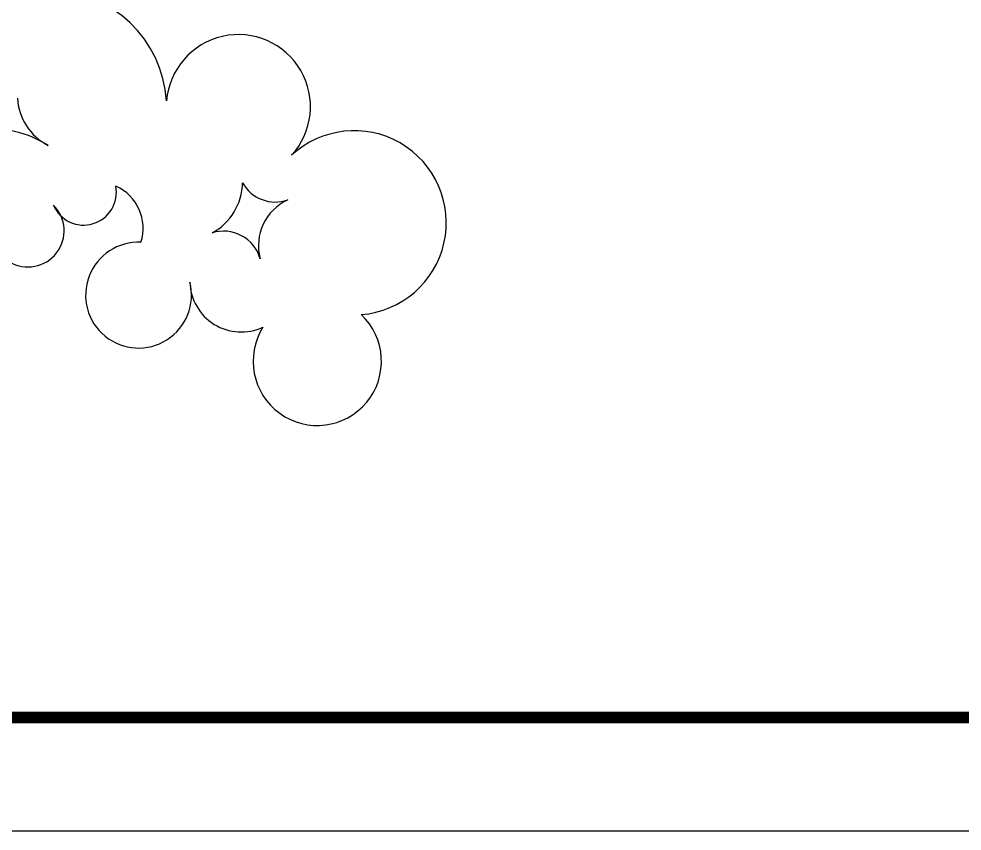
# Model space of a CAD drawing. Extents: x 302512 to 1034855, y -184136 to 410364.
# Drawn here: x 491312 to 532827, y -184136 to -148394 of the extents above; entities that cross this region are included whole.
import ezdxf

# ---------------------------------------------------------------- set-up
doc = ezdxf.new("R2010")
doc.units = 0
doc.header["$MEASUREMENT"] = 0
doc.layers.add('PUB_TITLE', color=4, linetype='Continuous')
doc.layers.add('树', color=80, linetype='Continuous')

# ---------------------------------------------------------------- blocks, each defined once
blk = doc.blocks.new('A$C236B410B')
at = {"layer": '树'}
for centre, radius, start, end in [((24487, 11612), 4332, 3.6917, 89.036), ((31444, 11671), 2643, 317.5919, 175.2305), ((25446, 12121), 2113, 183.5846, 242.3643), ((22345, 6893), 3970, 57.7178, 95.0799), ((35693, 7415), 3376, 274.3778, 132.8783), ((25769, 8530), 1201, 203.1035, 10.9811), ((26265, 7217), 1686, 342.1696, 66.0727), ((29450, 8928), 2150, 298.6966, 358.6992), ((32796, 9541), 1367, 208.9273, 289.608), ((23730, 7120), 1324, 239.2777, 45.1095), ((34028, 6577), 1846, 114.7546, 195.0444), ((30901, 5706), 1401, 16.2531, 107.368), ((27782, 4762), 1941, 87.3936, 14.2438), ((31547, 5295), 1885, 181.6813, 295.1149), ((34338, 2334), 2353, 147.7918, 46.7367)]:
    blk.add_arc(centre, radius, start, end, dxfattribs=at)

msp = doc.modelspace()

# ---------------------------------------------------------------- linework, layer by layer
at = {"layer": 'PUB_TITLE'}
msp.add_lwpolyline([(398464, -184136), (398464, 410364), (818964, 410364), (818964, -184136)], close=True, dxfattribs=at)
msp.add_lwpolyline([(403464, -179136, 500, 500, 0), (813964, -179136, 500, 500, 0), (813964, 397864, 500, 500, 0), (403464, 397864, 500, 500, 0)], format="xyseb", close=True, dxfattribs=at)

# ---------------------------------------------------------------- block references
at = {"xscale": 1.2, "yscale": 1.2, "zscale": 1.2}
msp.add_blockref('A$C236B410B', (463240, -166264), dxfattribs=at)

doc.saveas('drawing.dxf')
